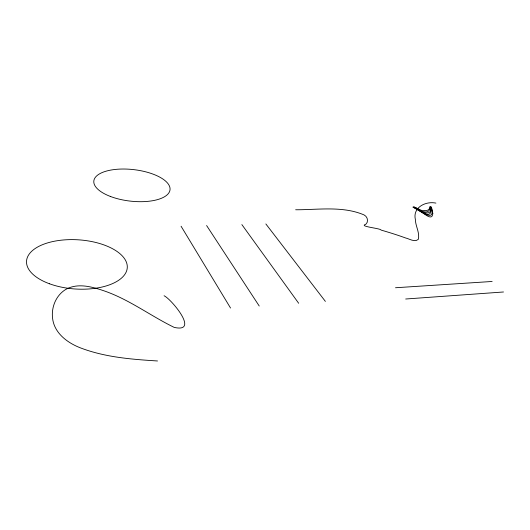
<?xml version="1.0" encoding="UTF-8"?>
<svg xmlns="http://www.w3.org/2000/svg" width="530" height="530" viewBox="0 0 530 530"><rect width="100%" height="100%" fill="white"/><g stroke="black" fill="none" stroke-linecap="round" stroke-linejoin="round"><path stroke-width="0.79" d="M405.695 299.006L503.5 291.984M395.506 287.75L492.138 281.47M295.654 209.767C318.232 209.84 342.652 205.779 364.017 214.902C367.548 216.531 368.88 221.626 365.819 224.296C357.995 226.515 380.765 228.251 381.057 230.073C389.225 232.445 397.354 234.962 405.351 237.89C409.319 238.719 414.699 242.654 418.316 239.341C419.945 232.663 415.454 226.131 415.348 219.407C412.585 207.442 425.683 200.923 435.899 203.103M157.516 360.976C131.526 359.333 104.98 357.28 80.454 347.872C67.515 342.91 54.285 333.138 52.589 318.371C51.125 307.281 56.061 295.236 65.819 289.4C77.718 282.682 92.028 286.756 104.079 290.857C129.214 299.483 150.513 315.86 174.198 327.388C200.148 333.204 170.819 298.615 164.075 295.76M265.861 223.945L325.387 301.398M241.865 224.588L298.675 303.266M206.601 225.535L259.23 306.022M181.068 226.217L230.537 308.029M432.811 213.491C432.202 222.613 421.953 210.993 418.554 210.284A91.809 38.644 13.4 0 0 412.877 207.091L413.201 207.084C418.833 210.059 436.819 224.369 430.943 206.74L431.976 208.966L432.811 213.491M431.248 210.026C430.016 221.129 418.071 207.932 413.519 207.078L413.837 207.071A97.341 41.168 13.4 0 1 417.984 209.33C421.748 213.206 433.116 216.16 430.314 206.753L431.248 210.026M430.234 208.197C428.141 216.121 418.243 209.516 414.155 207.064L415.758 207.667A75.34 31.31 13.9 0 1 418.66 209.098L422.238 210.688L426.425 210.523A10.282 3.955 14.6 0 0 427.895 210.079L429.313 208.88L429.691 206.766L430.234 208.197M49.588 283.808A50.476 24.638 3.7 0 0 127.233 268.127A50.476 24.638 3.7 0 0 53.874 241.329A50.476 24.638 3.7 0 0 49.588 283.808M110.306 196.411A38.352 15.84 6.6 0 0 169.938 190.297A38.352 15.84 6.6 0 0 115.507 169.415A38.352 15.84 6.6 0 0 110.306 196.411"/></g></svg>
